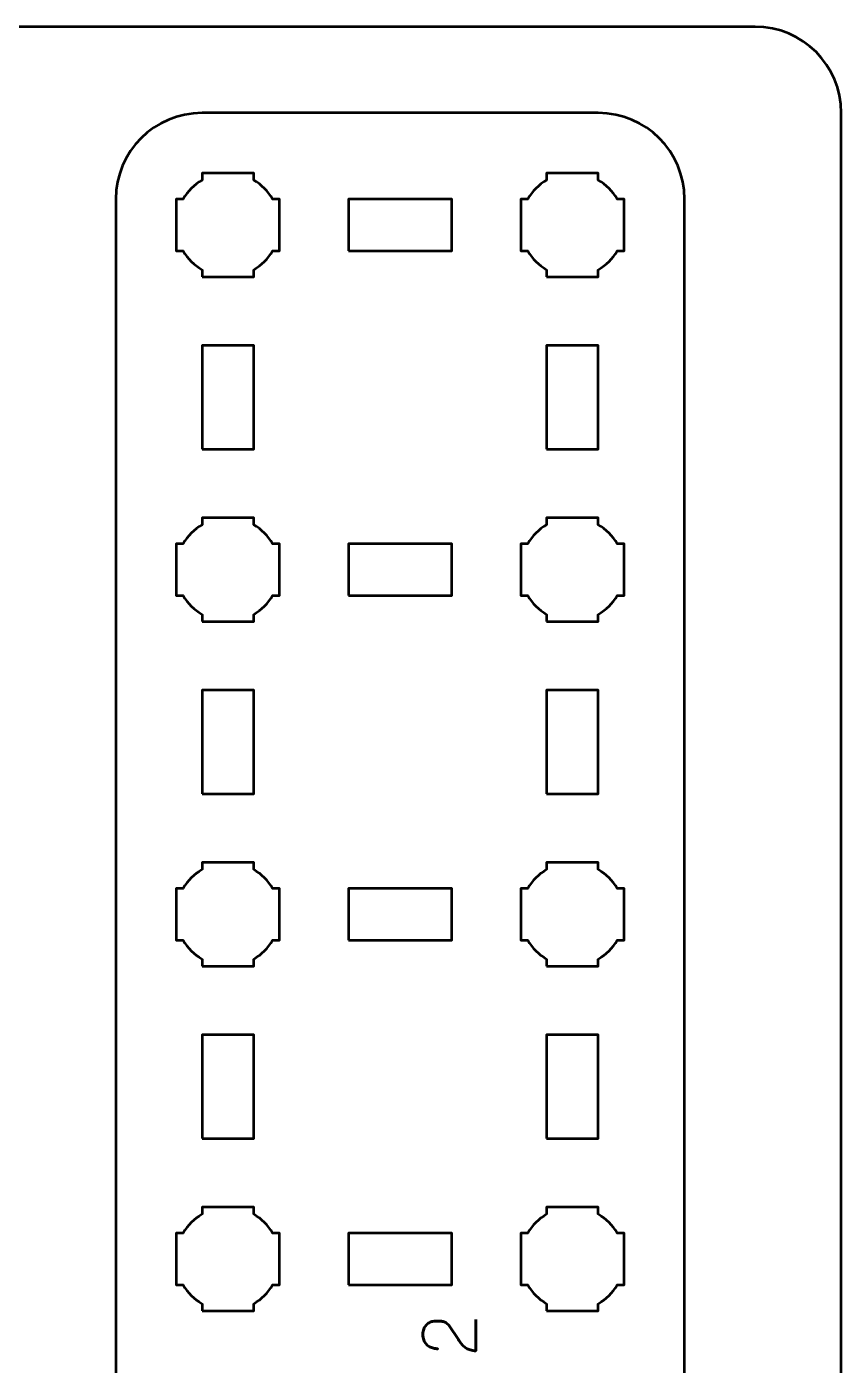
# Model space of a CAD drawing. Header units: centimetres. Extents: x -21 to 0, y -29.7 to 0.
# Drawn here: x -4.73 to 0, y -7.77 to 0 of the extents above; entities that cross this region are included whole.
import ezdxf

# ---------------------------------------------------------------- set-up
doc = ezdxf.new("R2010")
doc.units = ezdxf.units.CM
doc.header["$MEASUREMENT"] = 0
doc.layers.add('Layer 1', color=7, linetype='Continuous')

msp = doc.modelspace()

# ---------------------------------------------------------------- linework, layer by layer
at = {"layer": 'Layer 1', "color": 1, "lineweight": 53}
msp.add_open_spline([(-21.00003, -29.19995), (-21.00003, -29.19995), (-21.00003, -2.89992), (-21.00003, -2.89992), (-21.00003, -2.89992), (-21.00003, -2.81709), (-20.93286, -2.74992), (-20.85003, -2.74992), (-20.85003, -2.74992), (-20.7672, -2.74992), (-20.70003, -2.68275), (-20.70003, -2.59992), (-20.70003, -2.59992), (-20.70003, -2.51709), (-20.7672, -2.44992), (-20.85003, -2.44992), (-20.85003, -2.44992), (-20.93286, -2.44992), (-21.00003, -2.38275), (-21.00003, -2.29992), (-21.00003, -2.29992), (-21.00003, -2.21709), (-20.93286, -2.14992), (-20.85003, -2.14992), (-20.85003, -2.14992), (-20.7672, -2.14992), (-20.70003, -2.08275), (-20.70003, -1.99992), (-20.70003, -1.99992), (-20.70003, -1.91709), (-20.7672, -1.84992), (-20.85003, -1.84992), (-20.85003, -1.84992), (-20.93286, -1.84992), (-21.00003, -1.78275), (-21.00003, -1.69992), (-21.00003, -1.69992), (-21.00003, -1.61709), (-20.93286, -1.54992), (-20.85003, -1.54992), (-20.85003, -1.54992), (-20.7672, -1.54992), (-20.70003, -1.48275), (-20.70003, -1.39992), (-20.70003, -1.39992), (-20.70003, -1.31709), (-20.7672, -1.24992), (-20.85003, -1.24992), (-20.85003, -1.24992), (-20.93286, -1.24992), (-21.00003, -1.18275), (-21.00003, -1.09992), (-21.00003, -1.09992), (-21.00003, -1.09992), (-21.00003, -0.49992), (-21.00003, -0.49992), (-21.00003, -0.49992), (-21.00003, -0.22295), (-20.77694, 0.00004), (-20.49994, 0.00004), (-20.49994, 0.00004), (-20.49994, 0.00004), (-0.50008, 0.00004), (-0.50008, 0.00004), (-0.50008, 0.00004), (-0.22294, 0.00004), (0.00002, -0.22295), (0.00002, -0.49992), (0.00002, -0.49992), (0.00002, -0.49992), (0.00002, -29.19995), (0.00002, -29.19995), (0.00002, -29.19995), (0.00002, -29.47695), (-0.22294, -29.70004), (-0.50008, -29.70004), (-0.50008, -29.70004), (-0.50008, -29.70004), (-20.49994, -29.70004), (-20.49994, -29.70004), (-20.49994, -29.70004), (-20.77694, -29.70004), (-21.00003, -29.47695), (-21.00003, -29.19995)], degree=3, knots=[0, 0, 0, 0, 0.047619, 0.047619, 0.047619, 0.047619, 0.0952381, 0.0952381, 0.0952381, 0.0952381, 0.1428571, 0.1428571, 0.1428571, 0.1428571, 0.1904762, 0.1904762, 0.1904762, 0.1904762, 0.2380952, 0.2380952, 0.2380952, 0.2380952, 0.2857143, 0.2857143, 0.2857143, 0.2857143, 0.3333333, 0.3333333, 0.3333333, 0.3333333, 0.3809524, 0.3809524, 0.3809524, 0.3809524, 0.4285714, 0.4285714, 0.4285714, 0.4285714, 0.4761905, 0.4761905, 0.4761905, 0.4761905, 0.5238095, 0.5238095, 0.5238095, 0.5238095, 0.5714286, 0.5714286, 0.5714286, 0.5714286, 0.6190476, 0.6190476, 0.6190476, 0.6190476, 0.6666667, 0.6666667, 0.6666667, 0.6666667, 0.7142857, 0.7142857, 0.7142857, 0.7142857, 0.7619048, 0.7619048, 0.7619048, 0.7619048, 0.8095238, 0.8095238, 0.8095238, 0.8095238, 0.8571429, 0.8571429, 0.8571429, 0.8571429, 0.9047619, 0.9047619, 0.9047619, 0.9047619, 0.952381, 0.952381, 0.952381, 0.952381, 1, 1, 1, 1], dxfattribs=at)
at = {"layer": 'Layer 1', "color": 3, "lineweight": 53}
msp.add_open_spline([(-1.40985, -9.8), (-1.40985, -9.8), (-3.70985, -9.8), (-3.70985, -9.8), (-3.70985, -9.8), (-3.98594, -9.8), (-4.20985, -9.57609), (-4.20985, -9.3), (-4.20985, -9.3), (-4.20985, -9.3), (-4.20985, -1), (-4.20985, -1), (-4.20985, -1), (-4.20985, -0.72391), (-3.98594, -0.5), (-3.70985, -0.5), (-3.70985, -0.5), (-3.70985, -0.5), (-1.40985, -0.5), (-1.40985, -0.5), (-1.40985, -0.5), (-1.13376, -0.5), (-0.90985, -0.72391), (-0.90985, -1), (-0.90985, -1), (-0.90985, -1), (-0.90985, -9.3), (-0.90985, -9.3), (-0.90985, -9.3), (-0.90985, -9.57609), (-1.13376, -9.8), (-1.40985, -9.8)], degree=3, knots=[0, 0, 0, 0, 0.125, 0.125, 0.125, 0.125, 0.25, 0.25, 0.25, 0.25, 0.375, 0.375, 0.375, 0.375, 0.5, 0.5, 0.5, 0.5, 0.625, 0.625, 0.625, 0.625, 0.75, 0.75, 0.75, 0.75, 0.875, 0.875, 0.875, 0.875, 1, 1, 1, 1], dxfattribs=at)
at = {"layer": 'Layer 1', "lineweight": 53}
for points, knots in [([(-3.70985, -1.45), (-3.70985, -1.45), (-3.70985, -1.40985), (-3.70985, -1.40985), (-3.70985, -1.40985), (-3.75538, -1.3835), (-3.79335, -1.34553), (-3.8197, -1.3), (-3.8197, -1.3), (-3.8197, -1.3), (-3.85985, -1.3), (-3.85985, -1.3), (-3.85985, -1.3), (-3.85985, -1.3), (-3.85985, -1.15), (-3.85985, -1.15), (-3.85985, -1.15), (-3.85985, -1.15), (-3.85985, -1), (-3.85985, -1), (-3.85985, -1), (-3.85985, -1), (-3.8197, -1), (-3.8197, -1), (-3.8197, -1), (-3.79335, -0.95447), (-3.75538, -0.9165), (-3.70985, -0.89015), (-3.70985, -0.89015), (-3.70985, -0.89015), (-3.70985, -0.85), (-3.70985, -0.85), (-3.70985, -0.85), (-3.70985, -0.85), (-3.55985, -0.85), (-3.55985, -0.85), (-3.55985, -0.85), (-3.55985, -0.85), (-3.40985, -0.85), (-3.40985, -0.85), (-3.40985, -0.85), (-3.40985, -0.85), (-3.40985, -0.89015), (-3.40985, -0.89015), (-3.40985, -0.89015), (-3.36432, -0.9165), (-3.32635, -0.95447), (-3.3, -1), (-3.3, -1), (-3.3, -1), (-3.25985, -1), (-3.25985, -1), (-3.25985, -1), (-3.25985, -1), (-3.25985, -1.15), (-3.25985, -1.15), (-3.25985, -1.15), (-3.25985, -1.15), (-3.25985, -1.3), (-3.25985, -1.3), (-3.25985, -1.3), (-3.25985, -1.3), (-3.3, -1.3), (-3.3, -1.3), (-3.3, -1.3), (-3.32635, -1.34553), (-3.36432, -1.3835), (-3.40985, -1.40985), (-3.40985, -1.40985), (-3.40985, -1.40985), (-3.40985, -1.45), (-3.40985, -1.45), (-3.40985, -1.45), (-3.40985, -1.45), (-3.55985, -1.45), (-3.55985, -1.45), (-3.55985, -1.45), (-3.55985, -1.45), (-3.70985, -1.45), (-3.70985, -1.45)], [0, 0, 0, 0, 0.05, 0.05, 0.05, 0.05, 0.1, 0.1, 0.1, 0.1, 0.15, 0.15, 0.15, 0.15, 0.2, 0.2, 0.2, 0.2, 0.25, 0.25, 0.25, 0.25, 0.3, 0.3, 0.3, 0.3, 0.35, 0.35, 0.35, 0.35, 0.4, 0.4, 0.4, 0.4, 0.45, 0.45, 0.45, 0.45, 0.5, 0.5, 0.5, 0.5, 0.55, 0.55, 0.55, 0.55, 0.6, 0.6, 0.6, 0.6, 0.65, 0.65, 0.65, 0.65, 0.7, 0.7, 0.7, 0.7, 0.75, 0.75, 0.75, 0.75, 0.8, 0.8, 0.8, 0.8, 0.85, 0.85, 0.85, 0.85, 0.9, 0.9, 0.9, 0.9, 0.95, 0.95, 0.95, 0.95, 1, 1, 1, 1]), ([(-1.70985, -1.45), (-1.70985, -1.45), (-1.70985, -1.40985), (-1.70985, -1.40985), (-1.70985, -1.40985), (-1.75538, -1.3835), (-1.79335, -1.34553), (-1.8197, -1.3), (-1.8197, -1.3), (-1.8197, -1.3), (-1.85985, -1.3), (-1.85985, -1.3), (-1.85985, -1.3), (-1.85985, -1.3), (-1.85985, -1.15), (-1.85985, -1.15), (-1.85985, -1.15), (-1.85985, -1.15), (-1.85985, -1), (-1.85985, -1), (-1.85985, -1), (-1.85985, -1), (-1.8197, -1), (-1.8197, -1), (-1.8197, -1), (-1.79335, -0.95447), (-1.75538, -0.9165), (-1.70985, -0.89015), (-1.70985, -0.89015), (-1.70985, -0.89015), (-1.70985, -0.85), (-1.70985, -0.85), (-1.70985, -0.85), (-1.70985, -0.85), (-1.55985, -0.85), (-1.55985, -0.85), (-1.55985, -0.85), (-1.55985, -0.85), (-1.40985, -0.85), (-1.40985, -0.85), (-1.40985, -0.85), (-1.40985, -0.85), (-1.40985, -0.89015), (-1.40985, -0.89015), (-1.40985, -0.89015), (-1.36432, -0.9165), (-1.32635, -0.95447), (-1.3, -1), (-1.3, -1), (-1.3, -1), (-1.25985, -1), (-1.25985, -1), (-1.25985, -1), (-1.25985, -1), (-1.25985, -1.15), (-1.25985, -1.15), (-1.25985, -1.15), (-1.25985, -1.15), (-1.25985, -1.3), (-1.25985, -1.3), (-1.25985, -1.3), (-1.25985, -1.3), (-1.3, -1.3), (-1.3, -1.3), (-1.3, -1.3), (-1.32635, -1.34553), (-1.36432, -1.3835), (-1.40985, -1.40985), (-1.40985, -1.40985), (-1.40985, -1.40985), (-1.40985, -1.45), (-1.40985, -1.45), (-1.40985, -1.45), (-1.40985, -1.45), (-1.55985, -1.45), (-1.55985, -1.45), (-1.55985, -1.45), (-1.55985, -1.45), (-1.70985, -1.45), (-1.70985, -1.45)], [0, 0, 0, 0, 0.05, 0.05, 0.05, 0.05, 0.1, 0.1, 0.1, 0.1, 0.15, 0.15, 0.15, 0.15, 0.2, 0.2, 0.2, 0.2, 0.25, 0.25, 0.25, 0.25, 0.3, 0.3, 0.3, 0.3, 0.35, 0.35, 0.35, 0.35, 0.4, 0.4, 0.4, 0.4, 0.45, 0.45, 0.45, 0.45, 0.5, 0.5, 0.5, 0.5, 0.55, 0.55, 0.55, 0.55, 0.6, 0.6, 0.6, 0.6, 0.65, 0.65, 0.65, 0.65, 0.7, 0.7, 0.7, 0.7, 0.75, 0.75, 0.75, 0.75, 0.8, 0.8, 0.8, 0.8, 0.85, 0.85, 0.85, 0.85, 0.9, 0.9, 0.9, 0.9, 0.95, 0.95, 0.95, 0.95, 1, 1, 1, 1]), ([(-2.85985, -1.3), (-2.85985, -1.3), (-2.85985, -1), (-2.85985, -1), (-2.85985, -1), (-2.85985, -1), (-2.25985, -1), (-2.25985, -1), (-2.25985, -1), (-2.25985, -1), (-2.25985, -1.3), (-2.25985, -1.3), (-2.25985, -1.3), (-2.25985, -1.3), (-2.85985, -1.3), (-2.85985, -1.3)], [0, 0, 0, 0, 0.25, 0.25, 0.25, 0.25, 0.5, 0.5, 0.5, 0.5, 0.75, 0.75, 0.75, 0.75, 1, 1, 1, 1]), ([(-3.70985, -2.45), (-3.70985, -2.45), (-3.70985, -1.85), (-3.70985, -1.85), (-3.70985, -1.85), (-3.70985, -1.85), (-3.40985, -1.85), (-3.40985, -1.85), (-3.40985, -1.85), (-3.40985, -1.85), (-3.40985, -2.45), (-3.40985, -2.45), (-3.40985, -2.45), (-3.40985, -2.45), (-3.70985, -2.45), (-3.70985, -2.45)], [0, 0, 0, 0, 0.25, 0.25, 0.25, 0.25, 0.5, 0.5, 0.5, 0.5, 0.75, 0.75, 0.75, 0.75, 1, 1, 1, 1]), ([(-1.70985, -2.45), (-1.70985, -2.45), (-1.70985, -1.85), (-1.70985, -1.85), (-1.70985, -1.85), (-1.70985, -1.85), (-1.40985, -1.85), (-1.40985, -1.85), (-1.40985, -1.85), (-1.40985, -1.85), (-1.40985, -2.45), (-1.40985, -2.45), (-1.40985, -2.45), (-1.40985, -2.45), (-1.70985, -2.45), (-1.70985, -2.45)], [0, 0, 0, 0, 0.25, 0.25, 0.25, 0.25, 0.5, 0.5, 0.5, 0.5, 0.75, 0.75, 0.75, 0.75, 1, 1, 1, 1]), ([(-3.70985, -3.45), (-3.70985, -3.45), (-3.70985, -3.40985), (-3.70985, -3.40985), (-3.70985, -3.40985), (-3.75538, -3.3835), (-3.79335, -3.34553), (-3.8197, -3.3), (-3.8197, -3.3), (-3.8197, -3.3), (-3.85985, -3.3), (-3.85985, -3.3), (-3.85985, -3.3), (-3.85985, -3.3), (-3.85985, -3.15), (-3.85985, -3.15), (-3.85985, -3.15), (-3.85985, -3.15), (-3.85985, -3), (-3.85985, -3), (-3.85985, -3), (-3.85985, -3), (-3.8197, -3), (-3.8197, -3), (-3.8197, -3), (-3.79335, -2.95447), (-3.75538, -2.9165), (-3.70985, -2.89015), (-3.70985, -2.89015), (-3.70985, -2.89015), (-3.70985, -2.85), (-3.70985, -2.85), (-3.70985, -2.85), (-3.70985, -2.85), (-3.55985, -2.85), (-3.55985, -2.85), (-3.55985, -2.85), (-3.55985, -2.85), (-3.40985, -2.85), (-3.40985, -2.85), (-3.40985, -2.85), (-3.40985, -2.85), (-3.40985, -2.89015), (-3.40985, -2.89015), (-3.40985, -2.89015), (-3.36432, -2.9165), (-3.32635, -2.95447), (-3.3, -3), (-3.3, -3), (-3.3, -3), (-3.25985, -3), (-3.25985, -3), (-3.25985, -3), (-3.25985, -3), (-3.25985, -3.15), (-3.25985, -3.15), (-3.25985, -3.15), (-3.25985, -3.15), (-3.25985, -3.3), (-3.25985, -3.3), (-3.25985, -3.3), (-3.25985, -3.3), (-3.3, -3.3), (-3.3, -3.3), (-3.3, -3.3), (-3.32635, -3.34553), (-3.36432, -3.3835), (-3.40985, -3.40985), (-3.40985, -3.40985), (-3.40985, -3.40985), (-3.40985, -3.45), (-3.40985, -3.45), (-3.40985, -3.45), (-3.40985, -3.45), (-3.55985, -3.45), (-3.55985, -3.45), (-3.55985, -3.45), (-3.55985, -3.45), (-3.70985, -3.45), (-3.70985, -3.45)], [0, 0, 0, 0, 0.05, 0.05, 0.05, 0.05, 0.1, 0.1, 0.1, 0.1, 0.15, 0.15, 0.15, 0.15, 0.2, 0.2, 0.2, 0.2, 0.25, 0.25, 0.25, 0.25, 0.3, 0.3, 0.3, 0.3, 0.35, 0.35, 0.35, 0.35, 0.4, 0.4, 0.4, 0.4, 0.45, 0.45, 0.45, 0.45, 0.5, 0.5, 0.5, 0.5, 0.55, 0.55, 0.55, 0.55, 0.6, 0.6, 0.6, 0.6, 0.65, 0.65, 0.65, 0.65, 0.7, 0.7, 0.7, 0.7, 0.75, 0.75, 0.75, 0.75, 0.8, 0.8, 0.8, 0.8, 0.85, 0.85, 0.85, 0.85, 0.9, 0.9, 0.9, 0.9, 0.95, 0.95, 0.95, 0.95, 1, 1, 1, 1]), ([(-1.70985, -3.45), (-1.70985, -3.45), (-1.70985, -3.40985), (-1.70985, -3.40985), (-1.70985, -3.40985), (-1.75538, -3.3835), (-1.79335, -3.34553), (-1.8197, -3.3), (-1.8197, -3.3), (-1.8197, -3.3), (-1.85985, -3.3), (-1.85985, -3.3), (-1.85985, -3.3), (-1.85985, -3.3), (-1.85985, -3.15), (-1.85985, -3.15), (-1.85985, -3.15), (-1.85985, -3.15), (-1.85985, -3), (-1.85985, -3), (-1.85985, -3), (-1.85985, -3), (-1.8197, -3), (-1.8197, -3), (-1.8197, -3), (-1.79335, -2.95447), (-1.75538, -2.9165), (-1.70985, -2.89015), (-1.70985, -2.89015), (-1.70985, -2.89015), (-1.70985, -2.85), (-1.70985, -2.85), (-1.70985, -2.85), (-1.70985, -2.85), (-1.55985, -2.85), (-1.55985, -2.85), (-1.55985, -2.85), (-1.55985, -2.85), (-1.40985, -2.85), (-1.40985, -2.85), (-1.40985, -2.85), (-1.40985, -2.85), (-1.40985, -2.89015), (-1.40985, -2.89015), (-1.40985, -2.89015), (-1.36432, -2.9165), (-1.32635, -2.95447), (-1.3, -3), (-1.3, -3), (-1.3, -3), (-1.25985, -3), (-1.25985, -3), (-1.25985, -3), (-1.25985, -3), (-1.25985, -3.15), (-1.25985, -3.15), (-1.25985, -3.15), (-1.25985, -3.15), (-1.25985, -3.3), (-1.25985, -3.3), (-1.25985, -3.3), (-1.25985, -3.3), (-1.3, -3.3), (-1.3, -3.3), (-1.3, -3.3), (-1.32635, -3.34553), (-1.36432, -3.3835), (-1.40985, -3.40985), (-1.40985, -3.40985), (-1.40985, -3.40985), (-1.40985, -3.45), (-1.40985, -3.45), (-1.40985, -3.45), (-1.40985, -3.45), (-1.55985, -3.45), (-1.55985, -3.45), (-1.55985, -3.45), (-1.55985, -3.45), (-1.70985, -3.45), (-1.70985, -3.45)], [0, 0, 0, 0, 0.05, 0.05, 0.05, 0.05, 0.1, 0.1, 0.1, 0.1, 0.15, 0.15, 0.15, 0.15, 0.2, 0.2, 0.2, 0.2, 0.25, 0.25, 0.25, 0.25, 0.3, 0.3, 0.3, 0.3, 0.35, 0.35, 0.35, 0.35, 0.4, 0.4, 0.4, 0.4, 0.45, 0.45, 0.45, 0.45, 0.5, 0.5, 0.5, 0.5, 0.55, 0.55, 0.55, 0.55, 0.6, 0.6, 0.6, 0.6, 0.65, 0.65, 0.65, 0.65, 0.7, 0.7, 0.7, 0.7, 0.75, 0.75, 0.75, 0.75, 0.8, 0.8, 0.8, 0.8, 0.85, 0.85, 0.85, 0.85, 0.9, 0.9, 0.9, 0.9, 0.95, 0.95, 0.95, 0.95, 1, 1, 1, 1]), ([(-2.85985, -3.3), (-2.85985, -3.3), (-2.85985, -3), (-2.85985, -3), (-2.85985, -3), (-2.85985, -3), (-2.25985, -3), (-2.25985, -3), (-2.25985, -3), (-2.25985, -3), (-2.25985, -3.3), (-2.25985, -3.3), (-2.25985, -3.3), (-2.25985, -3.3), (-2.85985, -3.3), (-2.85985, -3.3)], [0, 0, 0, 0, 0.25, 0.25, 0.25, 0.25, 0.5, 0.5, 0.5, 0.5, 0.75, 0.75, 0.75, 0.75, 1, 1, 1, 1]), ([(-3.70985, -4.45), (-3.70985, -4.45), (-3.70985, -3.85), (-3.70985, -3.85), (-3.70985, -3.85), (-3.70985, -3.85), (-3.40985, -3.85), (-3.40985, -3.85), (-3.40985, -3.85), (-3.40985, -3.85), (-3.40985, -4.45), (-3.40985, -4.45), (-3.40985, -4.45), (-3.40985, -4.45), (-3.70985, -4.45), (-3.70985, -4.45)], [0, 0, 0, 0, 0.25, 0.25, 0.25, 0.25, 0.5, 0.5, 0.5, 0.5, 0.75, 0.75, 0.75, 0.75, 1, 1, 1, 1]), ([(-1.70985, -4.45), (-1.70985, -4.45), (-1.70985, -3.85), (-1.70985, -3.85), (-1.70985, -3.85), (-1.70985, -3.85), (-1.40985, -3.85), (-1.40985, -3.85), (-1.40985, -3.85), (-1.40985, -3.85), (-1.40985, -4.45), (-1.40985, -4.45), (-1.40985, -4.45), (-1.40985, -4.45), (-1.70985, -4.45), (-1.70985, -4.45)], [0, 0, 0, 0, 0.25, 0.25, 0.25, 0.25, 0.5, 0.5, 0.5, 0.5, 0.75, 0.75, 0.75, 0.75, 1, 1, 1, 1]), ([(-3.70985, -5.45), (-3.70985, -5.45), (-3.70985, -5.40985), (-3.70985, -5.40985), (-3.70985, -5.40985), (-3.75538, -5.3835), (-3.79335, -5.34553), (-3.8197, -5.3), (-3.8197, -5.3), (-3.8197, -5.3), (-3.85985, -5.3), (-3.85985, -5.3), (-3.85985, -5.3), (-3.85985, -5.3), (-3.85985, -5.15), (-3.85985, -5.15), (-3.85985, -5.15), (-3.85985, -5.15), (-3.85985, -5), (-3.85985, -5), (-3.85985, -5), (-3.85985, -5), (-3.8197, -5), (-3.8197, -5), (-3.8197, -5), (-3.79335, -4.95447), (-3.75538, -4.9165), (-3.70985, -4.89015), (-3.70985, -4.89015), (-3.70985, -4.89015), (-3.70985, -4.85), (-3.70985, -4.85), (-3.70985, -4.85), (-3.70985, -4.85), (-3.55985, -4.85), (-3.55985, -4.85), (-3.55985, -4.85), (-3.55985, -4.85), (-3.40985, -4.85), (-3.40985, -4.85), (-3.40985, -4.85), (-3.40985, -4.85), (-3.40985, -4.89015), (-3.40985, -4.89015), (-3.40985, -4.89015), (-3.36432, -4.9165), (-3.32635, -4.95447), (-3.3, -5), (-3.3, -5), (-3.3, -5), (-3.25985, -5), (-3.25985, -5), (-3.25985, -5), (-3.25985, -5), (-3.25985, -5.15), (-3.25985, -5.15), (-3.25985, -5.15), (-3.25985, -5.15), (-3.25985, -5.3), (-3.25985, -5.3), (-3.25985, -5.3), (-3.25985, -5.3), (-3.3, -5.3), (-3.3, -5.3), (-3.3, -5.3), (-3.32635, -5.34553), (-3.36432, -5.3835), (-3.40985, -5.40985), (-3.40985, -5.40985), (-3.40985, -5.40985), (-3.40985, -5.45), (-3.40985, -5.45), (-3.40985, -5.45), (-3.40985, -5.45), (-3.55985, -5.45), (-3.55985, -5.45), (-3.55985, -5.45), (-3.55985, -5.45), (-3.70985, -5.45), (-3.70985, -5.45)], [0, 0, 0, 0, 0.05, 0.05, 0.05, 0.05, 0.1, 0.1, 0.1, 0.1, 0.15, 0.15, 0.15, 0.15, 0.2, 0.2, 0.2, 0.2, 0.25, 0.25, 0.25, 0.25, 0.3, 0.3, 0.3, 0.3, 0.35, 0.35, 0.35, 0.35, 0.4, 0.4, 0.4, 0.4, 0.45, 0.45, 0.45, 0.45, 0.5, 0.5, 0.5, 0.5, 0.55, 0.55, 0.55, 0.55, 0.6, 0.6, 0.6, 0.6, 0.65, 0.65, 0.65, 0.65, 0.7, 0.7, 0.7, 0.7, 0.75, 0.75, 0.75, 0.75, 0.8, 0.8, 0.8, 0.8, 0.85, 0.85, 0.85, 0.85, 0.9, 0.9, 0.9, 0.9, 0.95, 0.95, 0.95, 0.95, 1, 1, 1, 1]), ([(-1.70985, -5.45), (-1.70985, -5.45), (-1.70985, -5.40985), (-1.70985, -5.40985), (-1.70985, -5.40985), (-1.75538, -5.3835), (-1.79335, -5.34553), (-1.8197, -5.3), (-1.8197, -5.3), (-1.8197, -5.3), (-1.85985, -5.3), (-1.85985, -5.3), (-1.85985, -5.3), (-1.85985, -5.3), (-1.85985, -5.15), (-1.85985, -5.15), (-1.85985, -5.15), (-1.85985, -5.15), (-1.85985, -5), (-1.85985, -5), (-1.85985, -5), (-1.85985, -5), (-1.8197, -5), (-1.8197, -5), (-1.8197, -5), (-1.79335, -4.95447), (-1.75538, -4.9165), (-1.70985, -4.89015), (-1.70985, -4.89015), (-1.70985, -4.89015), (-1.70985, -4.85), (-1.70985, -4.85), (-1.70985, -4.85), (-1.70985, -4.85), (-1.55985, -4.85), (-1.55985, -4.85), (-1.55985, -4.85), (-1.55985, -4.85), (-1.40985, -4.85), (-1.40985, -4.85), (-1.40985, -4.85), (-1.40985, -4.85), (-1.40985, -4.89015), (-1.40985, -4.89015), (-1.40985, -4.89015), (-1.36432, -4.9165), (-1.32635, -4.95447), (-1.3, -5), (-1.3, -5), (-1.3, -5), (-1.25985, -5), (-1.25985, -5), (-1.25985, -5), (-1.25985, -5), (-1.25985, -5.15), (-1.25985, -5.15), (-1.25985, -5.15), (-1.25985, -5.15), (-1.25985, -5.3), (-1.25985, -5.3), (-1.25985, -5.3), (-1.25985, -5.3), (-1.3, -5.3), (-1.3, -5.3), (-1.3, -5.3), (-1.32635, -5.34553), (-1.36432, -5.3835), (-1.40985, -5.40985), (-1.40985, -5.40985), (-1.40985, -5.40985), (-1.40985, -5.45), (-1.40985, -5.45), (-1.40985, -5.45), (-1.40985, -5.45), (-1.55985, -5.45), (-1.55985, -5.45), (-1.55985, -5.45), (-1.55985, -5.45), (-1.70985, -5.45), (-1.70985, -5.45)], [0, 0, 0, 0, 0.05, 0.05, 0.05, 0.05, 0.1, 0.1, 0.1, 0.1, 0.15, 0.15, 0.15, 0.15, 0.2, 0.2, 0.2, 0.2, 0.25, 0.25, 0.25, 0.25, 0.3, 0.3, 0.3, 0.3, 0.35, 0.35, 0.35, 0.35, 0.4, 0.4, 0.4, 0.4, 0.45, 0.45, 0.45, 0.45, 0.5, 0.5, 0.5, 0.5, 0.55, 0.55, 0.55, 0.55, 0.6, 0.6, 0.6, 0.6, 0.65, 0.65, 0.65, 0.65, 0.7, 0.7, 0.7, 0.7, 0.75, 0.75, 0.75, 0.75, 0.8, 0.8, 0.8, 0.8, 0.85, 0.85, 0.85, 0.85, 0.9, 0.9, 0.9, 0.9, 0.95, 0.95, 0.95, 0.95, 1, 1, 1, 1]), ([(-2.85985, -5.3), (-2.85985, -5.3), (-2.85985, -5), (-2.85985, -5), (-2.85985, -5), (-2.85985, -5), (-2.25985, -5), (-2.25985, -5), (-2.25985, -5), (-2.25985, -5), (-2.25985, -5.3), (-2.25985, -5.3), (-2.25985, -5.3), (-2.25985, -5.3), (-2.85985, -5.3), (-2.85985, -5.3)], [0, 0, 0, 0, 0.25, 0.25, 0.25, 0.25, 0.5, 0.5, 0.5, 0.5, 0.75, 0.75, 0.75, 0.75, 1, 1, 1, 1]), ([(-3.70985, -6.45), (-3.70985, -6.45), (-3.70985, -5.85), (-3.70985, -5.85), (-3.70985, -5.85), (-3.70985, -5.85), (-3.40985, -5.85), (-3.40985, -5.85), (-3.40985, -5.85), (-3.40985, -5.85), (-3.40985, -6.45), (-3.40985, -6.45), (-3.40985, -6.45), (-3.40985, -6.45), (-3.70985, -6.45), (-3.70985, -6.45)], [0, 0, 0, 0, 0.25, 0.25, 0.25, 0.25, 0.5, 0.5, 0.5, 0.5, 0.75, 0.75, 0.75, 0.75, 1, 1, 1, 1]), ([(-1.70985, -6.45), (-1.70985, -6.45), (-1.70985, -5.85), (-1.70985, -5.85), (-1.70985, -5.85), (-1.70985, -5.85), (-1.40985, -5.85), (-1.40985, -5.85), (-1.40985, -5.85), (-1.40985, -5.85), (-1.40985, -6.45), (-1.40985, -6.45), (-1.40985, -6.45), (-1.40985, -6.45), (-1.70985, -6.45), (-1.70985, -6.45)], [0, 0, 0, 0, 0.25, 0.25, 0.25, 0.25, 0.5, 0.5, 0.5, 0.5, 0.75, 0.75, 0.75, 0.75, 1, 1, 1, 1]), ([(-3.70985, -7.45), (-3.70985, -7.45), (-3.70985, -7.40985), (-3.70985, -7.40985), (-3.70985, -7.40985), (-3.75538, -7.3835), (-3.79335, -7.34553), (-3.8197, -7.3), (-3.8197, -7.3), (-3.8197, -7.3), (-3.85985, -7.3), (-3.85985, -7.3), (-3.85985, -7.3), (-3.85985, -7.3), (-3.85985, -7.15), (-3.85985, -7.15), (-3.85985, -7.15), (-3.85985, -7.15), (-3.85985, -7), (-3.85985, -7), (-3.85985, -7), (-3.85985, -7), (-3.8197, -7), (-3.8197, -7), (-3.8197, -7), (-3.79335, -6.95447), (-3.75538, -6.9165), (-3.70985, -6.89015), (-3.70985, -6.89015), (-3.70985, -6.89015), (-3.70985, -6.85), (-3.70985, -6.85), (-3.70985, -6.85), (-3.70985, -6.85), (-3.55985, -6.85), (-3.55985, -6.85), (-3.55985, -6.85), (-3.55985, -6.85), (-3.40985, -6.85), (-3.40985, -6.85), (-3.40985, -6.85), (-3.40985, -6.85), (-3.40985, -6.89015), (-3.40985, -6.89015), (-3.40985, -6.89015), (-3.36432, -6.9165), (-3.32635, -6.95447), (-3.3, -7), (-3.3, -7), (-3.3, -7), (-3.25985, -7), (-3.25985, -7), (-3.25985, -7), (-3.25985, -7), (-3.25985, -7.15), (-3.25985, -7.15), (-3.25985, -7.15), (-3.25985, -7.15), (-3.25985, -7.3), (-3.25985, -7.3), (-3.25985, -7.3), (-3.25985, -7.3), (-3.3, -7.3), (-3.3, -7.3), (-3.3, -7.3), (-3.32635, -7.34553), (-3.36432, -7.3835), (-3.40985, -7.40985), (-3.40985, -7.40985), (-3.40985, -7.40985), (-3.40985, -7.45), (-3.40985, -7.45), (-3.40985, -7.45), (-3.40985, -7.45), (-3.55985, -7.45), (-3.55985, -7.45), (-3.55985, -7.45), (-3.55985, -7.45), (-3.70985, -7.45), (-3.70985, -7.45)], [0, 0, 0, 0, 0.05, 0.05, 0.05, 0.05, 0.1, 0.1, 0.1, 0.1, 0.15, 0.15, 0.15, 0.15, 0.2, 0.2, 0.2, 0.2, 0.25, 0.25, 0.25, 0.25, 0.3, 0.3, 0.3, 0.3, 0.35, 0.35, 0.35, 0.35, 0.4, 0.4, 0.4, 0.4, 0.45, 0.45, 0.45, 0.45, 0.5, 0.5, 0.5, 0.5, 0.55, 0.55, 0.55, 0.55, 0.6, 0.6, 0.6, 0.6, 0.65, 0.65, 0.65, 0.65, 0.7, 0.7, 0.7, 0.7, 0.75, 0.75, 0.75, 0.75, 0.8, 0.8, 0.8, 0.8, 0.85, 0.85, 0.85, 0.85, 0.9, 0.9, 0.9, 0.9, 0.95, 0.95, 0.95, 0.95, 1, 1, 1, 1]), ([(-1.70985, -7.45), (-1.70985, -7.45), (-1.70985, -7.40985), (-1.70985, -7.40985), (-1.70985, -7.40985), (-1.75538, -7.3835), (-1.79335, -7.34553), (-1.8197, -7.3), (-1.8197, -7.3), (-1.8197, -7.3), (-1.85985, -7.3), (-1.85985, -7.3), (-1.85985, -7.3), (-1.85985, -7.3), (-1.85985, -7.15), (-1.85985, -7.15), (-1.85985, -7.15), (-1.85985, -7.15), (-1.85985, -7), (-1.85985, -7), (-1.85985, -7), (-1.85985, -7), (-1.8197, -7), (-1.8197, -7), (-1.8197, -7), (-1.79335, -6.95447), (-1.75538, -6.9165), (-1.70985, -6.89015), (-1.70985, -6.89015), (-1.70985, -6.89015), (-1.70985, -6.85), (-1.70985, -6.85), (-1.70985, -6.85), (-1.70985, -6.85), (-1.55985, -6.85), (-1.55985, -6.85), (-1.55985, -6.85), (-1.55985, -6.85), (-1.40985, -6.85), (-1.40985, -6.85), (-1.40985, -6.85), (-1.40985, -6.85), (-1.40985, -6.89015), (-1.40985, -6.89015), (-1.40985, -6.89015), (-1.36432, -6.9165), (-1.32635, -6.95447), (-1.3, -7), (-1.3, -7), (-1.3, -7), (-1.25985, -7), (-1.25985, -7), (-1.25985, -7), (-1.25985, -7), (-1.25985, -7.15), (-1.25985, -7.15), (-1.25985, -7.15), (-1.25985, -7.15), (-1.25985, -7.3), (-1.25985, -7.3), (-1.25985, -7.3), (-1.25985, -7.3), (-1.3, -7.3), (-1.3, -7.3), (-1.3, -7.3), (-1.32635, -7.34553), (-1.36432, -7.3835), (-1.40985, -7.40985), (-1.40985, -7.40985), (-1.40985, -7.40985), (-1.40985, -7.45), (-1.40985, -7.45), (-1.40985, -7.45), (-1.40985, -7.45), (-1.55985, -7.45), (-1.55985, -7.45), (-1.55985, -7.45), (-1.55985, -7.45), (-1.70985, -7.45), (-1.70985, -7.45)], [0, 0, 0, 0, 0.05, 0.05, 0.05, 0.05, 0.1, 0.1, 0.1, 0.1, 0.15, 0.15, 0.15, 0.15, 0.2, 0.2, 0.2, 0.2, 0.25, 0.25, 0.25, 0.25, 0.3, 0.3, 0.3, 0.3, 0.35, 0.35, 0.35, 0.35, 0.4, 0.4, 0.4, 0.4, 0.45, 0.45, 0.45, 0.45, 0.5, 0.5, 0.5, 0.5, 0.55, 0.55, 0.55, 0.55, 0.6, 0.6, 0.6, 0.6, 0.65, 0.65, 0.65, 0.65, 0.7, 0.7, 0.7, 0.7, 0.75, 0.75, 0.75, 0.75, 0.8, 0.8, 0.8, 0.8, 0.85, 0.85, 0.85, 0.85, 0.9, 0.9, 0.9, 0.9, 0.95, 0.95, 0.95, 0.95, 1, 1, 1, 1]), ([(-2.85985, -7.3), (-2.85985, -7.3), (-2.85985, -7), (-2.85985, -7), (-2.85985, -7), (-2.85985, -7), (-2.25985, -7), (-2.25985, -7), (-2.25985, -7), (-2.25985, -7), (-2.25985, -7.3), (-2.25985, -7.3), (-2.25985, -7.3), (-2.25985, -7.3), (-2.85985, -7.3), (-2.85985, -7.3)], [0, 0, 0, 0, 0.25, 0.25, 0.25, 0.25, 0.5, 0.5, 0.5, 0.5, 0.75, 0.75, 0.75, 0.75, 1, 1, 1, 1])]:
    msp.add_open_spline(points, degree=3, knots=knots, dxfattribs=at)
at = {"layer": 'Layer 1', "color": 5, "lineweight": 53}
msp.add_open_spline([(-2.12022, -7.50083), (-2.12022, -7.50083), (-2.12022, -7.68244), (-2.12022, -7.68244), (-2.12022, -7.68244), (-2.1325, -7.68209), (-2.14336, -7.68054), (-2.15268, -7.67792), (-2.15268, -7.67792), (-2.16199, -7.67524), (-2.17017, -7.67165), (-2.17723, -7.6672), (-2.17723, -7.6672), (-2.18428, -7.66268), (-2.19056, -7.65753), (-2.19607, -7.65168), (-2.19607, -7.65168), (-2.20164, -7.64582), (-2.20672, -7.63954), (-2.21152, -7.63277), (-2.21152, -7.63277), (-2.21625, -7.626), (-2.22097, -7.61901), (-2.22563, -7.61174), (-2.22563, -7.61174), (-2.22563, -7.61174), (-2.27389, -7.53935), (-2.27389, -7.53935), (-2.27389, -7.53935), (-2.27911, -7.53195), (-2.28475, -7.52616), (-2.29096, -7.52207), (-2.29096, -7.52207), (-2.2971, -7.51791), (-2.30359, -7.51501), (-2.31037, -7.51325), (-2.31037, -7.51325), (-2.31721, -7.51156), (-2.32412, -7.5105), (-2.33125, -7.51015), (-2.33125, -7.51015), (-2.33838, -7.50979), (-2.3455, -7.50965), (-2.35263, -7.50972), (-2.35263, -7.50972), (-2.35848, -7.50972), (-2.36476, -7.5105), (-2.37154, -7.51205), (-2.37154, -7.51205), (-2.37824, -7.51367), (-2.38494, -7.51621), (-2.39157, -7.51981), (-2.39157, -7.51981), (-2.39821, -7.52341), (-2.40427, -7.52821), (-2.40978, -7.5342), (-2.40978, -7.5342), (-2.41521, -7.5402), (-2.41958, -7.54761), (-2.4229, -7.55643), (-2.4229, -7.55643), (-2.42622, -7.56525), (-2.42791, -7.57562), (-2.42798, -7.58761), (-2.42798, -7.58761), (-2.42791, -7.59968), (-2.42622, -7.61033), (-2.42297, -7.61951), (-2.42297, -7.61951), (-2.41973, -7.62868), (-2.41521, -7.63651), (-2.4095, -7.643), (-2.4095, -7.643), (-2.40378, -7.64949), (-2.39715, -7.65471), (-2.38974, -7.6588), (-2.38974, -7.6588), (-2.38233, -7.6629), (-2.37443, -7.66586), (-2.3661, -7.66776), (-2.3661, -7.66776), (-2.35778, -7.66967), (-2.34931, -7.67059), (-2.34077, -7.67059), (-2.34077, -7.67059), (-2.34931, -7.67059), (-2.35778, -7.66967), (-2.3661, -7.66776), (-2.3661, -7.66776), (-2.37443, -7.66586), (-2.38233, -7.6629), (-2.38974, -7.6588), (-2.38974, -7.6588), (-2.39715, -7.65471), (-2.40378, -7.64949), (-2.4095, -7.643), (-2.4095, -7.643), (-2.41521, -7.63651), (-2.41973, -7.62868), (-2.42297, -7.61951), (-2.42297, -7.61951), (-2.42622, -7.61033), (-2.42791, -7.59968), (-2.42798, -7.58761), (-2.42798, -7.58761), (-2.42791, -7.57562), (-2.42622, -7.56525), (-2.4229, -7.55643), (-2.4229, -7.55643), (-2.41958, -7.54761), (-2.41521, -7.5402), (-2.40978, -7.5342), (-2.40978, -7.5342), (-2.40427, -7.52821), (-2.39821, -7.52341), (-2.39157, -7.51981), (-2.39157, -7.51981), (-2.38494, -7.51621), (-2.37824, -7.51367), (-2.37154, -7.51205), (-2.37154, -7.51205), (-2.36476, -7.5105), (-2.35848, -7.50972), (-2.35263, -7.50972), (-2.35263, -7.50972), (-2.3455, -7.50965), (-2.33838, -7.50979), (-2.33125, -7.51015), (-2.33125, -7.51015), (-2.32412, -7.5105), (-2.31721, -7.51156), (-2.31037, -7.51325), (-2.31037, -7.51325), (-2.30359, -7.51501), (-2.2971, -7.51791), (-2.29096, -7.52207), (-2.29096, -7.52207), (-2.28475, -7.52616), (-2.27911, -7.53195), (-2.27389, -7.53935), (-2.27389, -7.53935), (-2.27389, -7.53935), (-2.22563, -7.61174), (-2.22563, -7.61174), (-2.22563, -7.61174), (-2.22097, -7.61901), (-2.21625, -7.626), (-2.21152, -7.63277), (-2.21152, -7.63277), (-2.20672, -7.63954), (-2.20164, -7.64582), (-2.19607, -7.65168), (-2.19607, -7.65168), (-2.19056, -7.65753), (-2.18428, -7.66268), (-2.17723, -7.6672), (-2.17723, -7.6672), (-2.17017, -7.67165), (-2.16199, -7.67524), (-2.15268, -7.67792), (-2.15268, -7.67792), (-2.14336, -7.68054), (-2.1325, -7.68209), (-2.12022, -7.68244), (-2.12022, -7.68244), (-2.12022, -7.68244), (-2.12022, -7.50083), (-2.12022, -7.50083)], degree=3, knots=[0, 0, 0, 0, 0.0238095, 0.0238095, 0.0238095, 0.0238095, 0.047619, 0.047619, 0.047619, 0.047619, 0.0714286, 0.0714286, 0.0714286, 0.0714286, 0.0952381, 0.0952381, 0.0952381, 0.0952381, 0.1190476, 0.1190476, 0.1190476, 0.1190476, 0.1428571, 0.1428571, 0.1428571, 0.1428571, 0.1666667, 0.1666667, 0.1666667, 0.1666667, 0.1904762, 0.1904762, 0.1904762, 0.1904762, 0.2142857, 0.2142857, 0.2142857, 0.2142857, 0.2380952, 0.2380952, 0.2380952, 0.2380952, 0.2619048, 0.2619048, 0.2619048, 0.2619048, 0.2857143, 0.2857143, 0.2857143, 0.2857143, 0.3095238, 0.3095238, 0.3095238, 0.3095238, 0.3333333, 0.3333333, 0.3333333, 0.3333333, 0.3571429, 0.3571429, 0.3571429, 0.3571429, 0.3809524, 0.3809524, 0.3809524, 0.3809524, 0.4047619, 0.4047619, 0.4047619, 0.4047619, 0.4285714, 0.4285714, 0.4285714, 0.4285714, 0.452381, 0.452381, 0.452381, 0.452381, 0.4761905, 0.4761905, 0.4761905, 0.4761905, 0.5, 0.5, 0.5, 0.5, 0.5238095, 0.5238095, 0.5238095, 0.5238095, 0.547619, 0.547619, 0.547619, 0.547619, 0.5714286, 0.5714286, 0.5714286, 0.5714286, 0.5952381, 0.5952381, 0.5952381, 0.5952381, 0.6190476, 0.6190476, 0.6190476, 0.6190476, 0.6428571, 0.6428571, 0.6428571, 0.6428571, 0.6666667, 0.6666667, 0.6666667, 0.6666667, 0.6904762, 0.6904762, 0.6904762, 0.6904762, 0.7142857, 0.7142857, 0.7142857, 0.7142857, 0.7380952, 0.7380952, 0.7380952, 0.7380952, 0.7619048, 0.7619048, 0.7619048, 0.7619048, 0.7857143, 0.7857143, 0.7857143, 0.7857143, 0.8095238, 0.8095238, 0.8095238, 0.8095238, 0.8333333, 0.8333333, 0.8333333, 0.8333333, 0.8571429, 0.8571429, 0.8571429, 0.8571429, 0.8809524, 0.8809524, 0.8809524, 0.8809524, 0.9047619, 0.9047619, 0.9047619, 0.9047619, 0.9285714, 0.9285714, 0.9285714, 0.9285714, 0.952381, 0.952381, 0.952381, 0.952381, 0.9761905, 0.9761905, 0.9761905, 0.9761905, 1, 1, 1, 1], dxfattribs=at)

doc.saveas('drawing.dxf')
